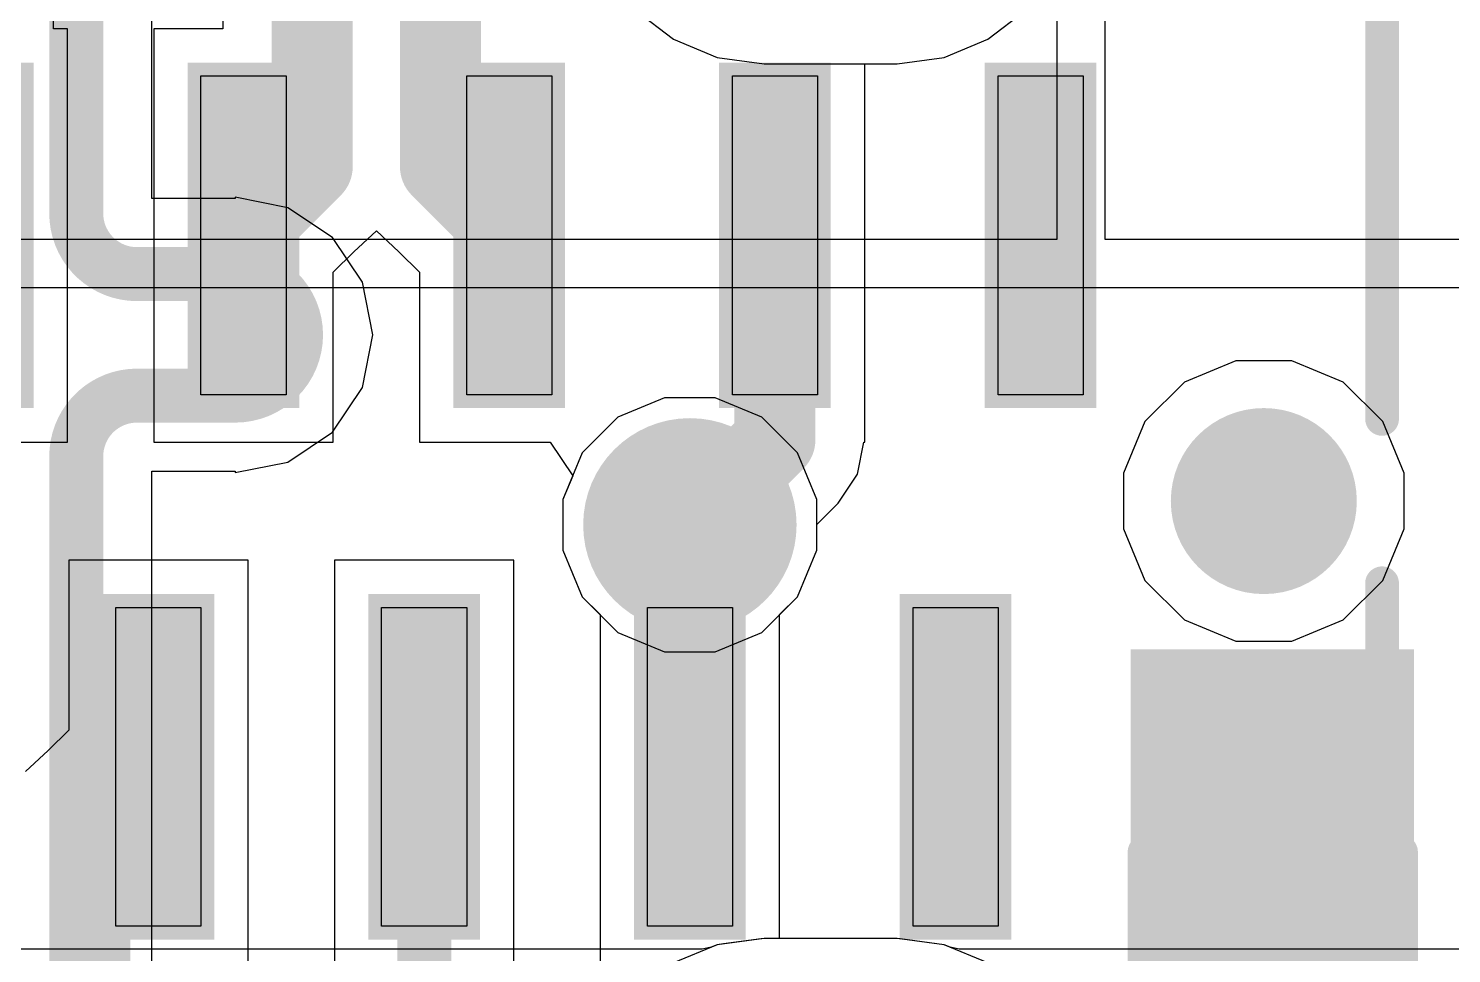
# Model space of a CAD drawing. Header units: inches. Extents: x 90 to 149.8, y 48.7 to 115.2.
# Drawn here: x 101.16 to 106.51, y 53.12 to 56.6 of the extents above; entities that cross this region are included whole.
import ezdxf

# ---------------------------------------------------------------- set-up
doc = ezdxf.new("R2010")
doc.units = ezdxf.units.IN
for name, color, linetype in [('Board_Outline', 56, 'Continuous'), ('Bottom Layer', 5, 'Continuous'), ('Bottom Overlay', 54, 'Continuous'), ('Bottom Paste', 16, 'Continuous'), ('Bottom Solder', 6, 'Continuous'), ('Layer 1', 16, 'Continuous'), ('Layer 2', 76, 'Continuous'), ('Pad Holes', 156, 'Continuous'), ('Top Layer', 1, 'Continuous'), ('Top Overlay', 2, 'Continuous'), ('Top Paste', 8, 'Continuous'), ('Top Solder', 216, 'Continuous'), ('Via Holes', 16, 'Continuous')]:
    doc.layers.add(name, color=color, linetype=linetype)

msp = doc.modelspace()

# ---------------------------------------------------------------- hatches: boundary and pattern name
at = {"layer": 'Bottom Layer'}
h = msp.add_hatch(color=5, dxfattribs=at)
edge = h.paths.add_edge_path()
edge.add_arc((103.648, 54.7332), 0.3, 0, 360)
msp.add_hatch(color=5, dxfattribs=at).paths.add_polyline_path([(105.4918, 53.1416), (105.4918, 53.7416), (106.1918, 53.7416), (106.1918, 53.1416)])
at = {"layer": 'Bottom Overlay'}
for points in [[(105.4846, 53.5025), (105.4846, 54.2645), (105.3068, 54.2645), (105.3068, 53.5025)], [(106.2212, 53.7819), (106.2212, 54.2645), (105.4592, 54.2645), (105.4592, 53.7819)], [(106.3736, 53.5025), (106.3736, 54.2645), (106.1958, 54.2645), (106.1958, 53.5025)]]:
    msp.add_hatch(color=54, dxfattribs=at).paths.add_polyline_path(points)
at = {"layer": 'Bottom Paste'}
msp.add_hatch(color=16, dxfattribs=at).paths.add_polyline_path([(105.4918, 53.1416), (105.4918, 53.7416), (106.1918, 53.7416), (106.1918, 53.1416)])
at = {"layer": 'Bottom Solder'}
h = msp.add_hatch(color=6, dxfattribs=at)
edge = h.paths.add_edge_path()
edge.add_arc((103.648, 54.7332), 0.4016, 0, 360)
h = msp.add_hatch(color=6, dxfattribs=at)
edge = h.paths.add_edge_path()
edge.add_arc((105.808, 54.8227), 0.1016, 0, 360)
msp.add_hatch(color=6, dxfattribs=at).paths.add_polyline_path([(105.3902, 53.04), (105.3902, 53.8432), (106.2934, 53.8432), (106.2934, 53.04)])
at = {"layer": 'Layer 1'}
h = msp.add_hatch(color=16, dxfattribs=at)
edge = h.paths.add_edge_path()
edge.add_arc((103.648, 54.7332), 0.3, 0, 360)
at = {"layer": 'Layer 2'}
h = msp.add_hatch(color=76, dxfattribs=at)
edge = h.paths.add_edge_path()
edge.add_arc((103.648, 54.7332), 0.3, 0, 360)
at = {"layer": 'Pad Holes'}
h = msp.add_hatch(color=7, dxfattribs=at)
edge = h.paths.add_edge_path()
edge.add_arc((105.808, 54.8227), 0.35, 0, 360)
at = {"layer": 'Top Layer'}
for points in [[(101.808, 55.2226), (101.808, 56.4226), (102.128, 56.4226), (102.128, 55.2226)], [(102.808, 55.2226), (102.808, 56.4226), (103.128, 56.4226), (103.128, 55.2226)], [(103.808, 55.2226), (103.808, 56.4226), (104.128, 56.4226), (104.128, 55.2226)], [(104.808, 55.2226), (104.808, 56.4226), (105.128, 56.4226), (105.128, 55.2226)], [(101.488, 53.2226), (101.488, 54.4226), (101.808, 54.4226), (101.808, 53.2226)], [(102.488, 53.2226), (102.488, 54.4226), (102.808, 54.4226), (102.808, 53.2226)], [(103.488, 53.2226), (103.488, 54.4226), (103.808, 54.4226), (103.808, 53.2226)], [(104.488, 53.2226), (104.488, 54.4226), (104.808, 54.4226), (104.808, 53.2226)]]:
    msp.add_hatch(color=1, dxfattribs=at).paths.add_polyline_path(points)
h = msp.add_hatch(color=1, dxfattribs=at)
edge = h.paths.add_edge_path()
edge.add_arc((103.648, 54.7332), 0.3, 0, 360)
at = {"layer": 'Top Solder'}
for points in [[(100.758, 55.1726), (100.758, 56.4726), (101.178, 56.4726), (101.178, 55.1726)], [(101.758, 55.1726), (101.758, 56.4726), (102.178, 56.4726), (102.178, 55.1726)], [(102.758, 55.1726), (102.758, 56.4726), (103.178, 56.4726), (103.178, 55.1726)], [(103.758, 55.1726), (103.758, 56.4726), (104.178, 56.4726), (104.178, 55.1726)], [(104.758, 55.1726), (104.758, 56.4726), (105.178, 56.4726), (105.178, 55.1726)], [(101.438, 53.1726), (101.438, 54.4726), (101.858, 54.4726), (101.858, 53.1726)], [(102.438, 53.1726), (102.438, 54.4726), (102.858, 54.4726), (102.858, 53.1726)], [(103.438, 53.1726), (103.438, 54.4726), (103.858, 54.4726), (103.858, 53.1726)], [(104.438, 53.1726), (104.438, 54.4726), (104.858, 54.4726), (104.858, 53.1726)]]:
    msp.add_hatch(color=216, dxfattribs=at).paths.add_polyline_path(points)
h = msp.add_hatch(color=216, dxfattribs=at)
edge = h.paths.add_edge_path()
edge.add_arc((103.648, 54.7332), 0.4016, 0, 360)
h = msp.add_hatch(color=216, dxfattribs=at)
edge = h.paths.add_edge_path()
edge.add_arc((105.808, 54.8227), 0.1016, 0, 360)
at = {"layer": 'Via Holes'}
h = msp.add_hatch(color=7, dxfattribs=at)
edge = h.paths.add_edge_path()
edge.add_arc((103.648, 54.7332), 0.15, 0, 360)

# ---------------------------------------------------------------- linework, layer by layer
at = {"layer": 'Board_Outline'}
for points in [[(105.9581, 54.8227, 0.3, 0.3, 1), (105.6579, 54.8227, 0.3, 0.3, 1)], [(105.5829, 54.8227, 0.15, 0.15, 1), (105.7329, 54.8227, 0.15, 0.15, 1)], [(105.8831, 54.8227, 0.15, 0.15, 1), (106.0331, 54.8227, 0.15, 0.15, 1)]]:
    msp.add_lwpolyline(points, format="xyseb", close=True, dxfattribs=at)
at = {"layer": 'Bottom Layer'}
for p, q in [((105.029, 57.7342), (105.029, 55.8073)), ((105.2103, 55.8073), (105.2103, 57.7342)), ((105.029, 55.8073), (97.4344, 55.8073)), ((106.9051, 55.8073), (105.2103, 55.8073)), ((97.4523, 55.626), (107.0864, 55.626)), ((105.703, 55.3505), (105.509, 55.2702)), ((105.913, 55.3505), (105.703, 55.3505)), ((106.1069, 55.2702), (105.913, 55.3505)), ((105.509, 55.2702), (105.3605, 55.1217)), ((106.2554, 55.1217), (106.1069, 55.2702)), ((105.3605, 55.1217), (105.2802, 54.9277)), ((106.3358, 54.9277), (106.2554, 55.1217)), ((105.2802, 54.9277), (105.2802, 54.7177)), ((106.3358, 54.7177), (106.3358, 54.9277)), ((105.2802, 54.7177), (105.3605, 54.5237)), ((106.2554, 54.5237), (106.3358, 54.7177)), ((105.3605, 54.5237), (105.509, 54.3753)), ((106.1069, 54.3753), (106.2554, 54.5237)), ((105.509, 54.3753), (105.703, 54.2949)), ((105.913, 54.2949), (106.1069, 54.3753)), ((105.703, 54.2949), (105.913, 54.2949)), ((103.6942, 53.1368), (99.9218, 53.1368)), ((103.7285, 53.1436), (103.6942, 53.1368)), ((103.7511, 53.153), (103.7285, 53.1436)), ((103.7747, 53.1561), (103.7511, 53.153)), ((103.9162, 53.1747), (103.7747, 53.1561)), ((103.7747, 53.1561), (103.7747, 53.1561)), ((103.928, 53.1763), (103.9162, 53.1747)), ((103.9162, 53.1747), (103.9162, 53.1747)), ((104.428, 53.1763), (103.928, 53.1763)), ((104.4398, 53.1747), (104.428, 53.1763)), ((104.6049, 53.153), (104.4398, 53.1747)), ((104.4398, 53.1747), (104.4398, 53.1747)), ((104.627, 53.1438), (104.6049, 53.153)), ((104.6275, 53.1436), (104.627, 53.1438)), ((104.627, 53.1438), (104.627, 53.1438)), ((104.6618, 53.1368), (104.6275, 53.1436)), ((108.585, 53.1368), (104.6618, 53.1368))]:
    msp.add_line(p, q, dxfattribs=at)
at = {"layer": 'Bottom Overlay'}
for points in [[(105.3592, 52.232, 0.127, 0.127, 0), (105.3592, 53.502, 0.127, 0.127, 0)], [(106.3244, 52.232, 0.127, 0.127, 0), (106.3244, 53.502, 0.127, 0.127, 0)]]:
    msp.add_lwpolyline(points, format="xyseb", dxfattribs=at)
for points in [[(105.3274, 53.502, 0.0635, 0.0635, 1), (105.391, 53.502, 0.0635, 0.0635, 1)], [(106.2926, 53.502, 0.0635, 0.0635, 1), (106.3561, 53.502, 0.0635, 0.0635, 1)]]:
    msp.add_lwpolyline(points, format="xyseb", close=True, dxfattribs=at)
at = {"layer": 'Layer 1'}
for p, q in [((101.6234, 55.9617), (101.6234, 56.8341)), ((103.4446, 56.6692), (103.5862, 56.5605)), ((104.7698, 56.5605), (104.9114, 56.6692)), ((103.5862, 56.5605), (103.7511, 56.4922)), ((104.6049, 56.4922), (104.7698, 56.5605)), ((103.7511, 56.4922), (103.928, 56.4689)), ((103.928, 56.4689), (104.428, 56.4689)), ((104.428, 56.4689), (104.6049, 56.4922)), ((101.9372, 55.9617), (101.6234, 55.9617)), ((102.1354, 55.9267), (101.9372, 55.9662)), ((101.9372, 55.9662), (101.9372, 55.9617)), ((102.3035, 55.8144), (102.1354, 55.9267)), ((102.4158, 55.6464), (102.3035, 55.8144)), ((102.4552, 55.4482), (102.4158, 55.6464)), ((102.4158, 55.25), (102.4552, 55.4482)), ((105.703, 55.3505), (105.509, 55.2702)), ((105.913, 55.3505), (105.703, 55.3505)), ((106.1069, 55.2702), (105.913, 55.3505)), ((102.3035, 55.082), (102.4158, 55.25)), ((105.509, 55.2702), (105.3605, 55.1217)), ((106.2554, 55.1217), (106.1069, 55.2702)), ((103.553, 55.211), (103.3773, 55.1382)), ((103.743, 55.211), (103.553, 55.211)), ((103.9187, 55.1382), (103.743, 55.211)), ((103.3773, 55.1382), (103.2429, 55.0038)), ((104.0531, 55.0038), (103.9187, 55.1382)), ((105.3605, 55.1217), (105.2802, 54.9277)), ((106.3358, 54.9277), (106.2554, 55.1217)), ((102.1354, 54.9697), (102.3035, 55.082)), ((101.9372, 54.9302), (102.1354, 54.9697)), ((103.2429, 55.0038), (103.1702, 54.8282)), ((104.1258, 54.8282), (104.0531, 55.0038)), ((101.6234, 54.4322), (101.6234, 54.9347)), ((101.6234, 54.9347), (101.9372, 54.9347)), ((101.9372, 54.9347), (101.9372, 54.9302)), ((105.2802, 54.9277), (105.2802, 54.7177)), ((106.3358, 54.7177), (106.3358, 54.9277)), ((103.1702, 54.8282), (103.1702, 54.6382)), ((104.1258, 54.6382), (104.1258, 54.8282)), ((105.2802, 54.7177), (105.3605, 54.5237)), ((106.2554, 54.5237), (106.3358, 54.7177)), ((103.1702, 54.6382), (103.2429, 54.4625)), ((104.0531, 54.4625), (104.1258, 54.6382)), ((105.3605, 54.5237), (105.509, 54.3753)), ((106.1069, 54.3753), (106.2554, 54.5237)), ((101.6234, 51.608), (101.6234, 54.4322)), ((103.2429, 54.4625), (103.3773, 54.3281)), ((103.9187, 54.3281), (104.0531, 54.4625)), ((105.509, 54.3753), (105.703, 54.2949)), ((105.913, 54.2949), (106.1069, 54.3753)), ((103.3773, 54.3281), (103.553, 54.2554)), ((103.743, 54.2554), (103.9187, 54.3281)), ((103.553, 54.2554), (103.743, 54.2554)), ((105.703, 54.2949), (105.913, 54.2949)), ((103.7511, 53.153), (103.5862, 53.0847)), ((103.928, 53.1763), (103.7511, 53.153)), ((104.428, 53.1763), (103.928, 53.1763)), ((104.6049, 53.153), (104.428, 53.1763)), ((104.7698, 53.0847), (104.6049, 53.153))]:
    msp.add_line(p, q, dxfattribs=at)
for points in [[(101.3385, 55.9054, 0.2032, 0.2032, 0), (101.3385, 56.8341, 0.2032, 0.2032, 0)], [(101.5671, 55.6768, 0.2032, 0.2032, -0.414214), (101.3385, 55.9054, 0.2032, 0.2032, 0)], [(101.5671, 55.6768, 0.2032, 0.2032, 0), (101.9372, 55.6768, 0.2032, 0.2032, 0)], [(101.9372, 55.6768, 0.2032, 0.2032, -1), (101.9372, 55.2196, 0.2032, 0.2032, 0)], [(101.3385, 54.991, 0.2032, 0.2032, -0.414214), (101.5671, 55.2196, 0.2032, 0.2032, 0)], [(101.5671, 55.2196, 0.2032, 0.2032, 0), (101.9372, 55.2196, 0.2032, 0.2032, 0)], [(101.3385, 54.4322, 0.2032, 0.2032, 0), (101.3385, 54.991, 0.2032, 0.2032, 0)], [(101.3385, 51.3286, 0.2032, 0.2032, 0), (101.3385, 54.4322, 0.2032, 0.2032, 0)]]:
    msp.add_lwpolyline(points, format="xyseb", dxfattribs=at)
for points in [[(101.2877, 55.9054, 0.1016, 0.1016, 1), (101.3893, 55.9054, 0.1016, 0.1016, 1)], [(101.2877, 55.9054, 0.1016, 0.1016, 1), (101.3893, 55.9054, 0.1016, 0.1016, 1)], [(101.5163, 55.6768, 0.1016, 0.1016, 1), (101.6179, 55.6768, 0.1016, 0.1016, 1)], [(101.5163, 55.6768, 0.1016, 0.1016, 1), (101.6179, 55.6768, 0.1016, 0.1016, 1)], [(101.8864, 55.6768, 0.1016, 0.1016, 1), (101.988, 55.6768, 0.1016, 0.1016, 1)], [(101.8864, 55.6768, 0.1016, 0.1016, 1), (101.988, 55.6768, 0.1016, 0.1016, 1)], [(101.5163, 55.2196, 0.1016, 0.1016, 1), (101.6179, 55.2196, 0.1016, 0.1016, 1)], [(101.5163, 55.2196, 0.1016, 0.1016, 1), (101.6179, 55.2196, 0.1016, 0.1016, 1)], [(101.8864, 55.2196, 0.1016, 0.1016, 1), (101.988, 55.2196, 0.1016, 0.1016, 1)], [(101.8864, 55.2196, 0.1016, 0.1016, 1), (101.988, 55.2196, 0.1016, 0.1016, 1)], [(101.2877, 54.991, 0.1016, 0.1016, 1), (101.3893, 54.991, 0.1016, 0.1016, 1)], [(101.2877, 54.991, 0.1016, 0.1016, 1), (101.3893, 54.991, 0.1016, 0.1016, 1)], [(101.2877, 54.4322, 0.1016, 0.1016, 1), (101.3893, 54.4322, 0.1016, 0.1016, 1)], [(101.2877, 54.4322, 0.1016, 0.1016, 1), (101.3893, 54.4322, 0.1016, 0.1016, 1)]]:
    msp.add_lwpolyline(points, format="xyseb", close=True, dxfattribs=at)
at = {"layer": 'Layer 2'}
for p, q in [((103.4446, 56.6692), (103.5862, 56.5605)), ((104.7698, 56.5605), (104.9114, 56.6692)), ((103.5862, 56.5605), (103.7511, 56.4922)), ((104.6049, 56.4922), (104.7698, 56.5605)), ((103.7511, 56.4922), (103.928, 56.4689)), ((103.928, 56.4689), (104.428, 56.4689)), ((104.428, 56.4689), (104.6049, 56.4922)), ((105.703, 55.3505), (105.509, 55.2702)), ((105.913, 55.3505), (105.703, 55.3505)), ((106.1069, 55.2702), (105.913, 55.3505)), ((105.509, 55.2702), (105.3605, 55.1217)), ((106.2554, 55.1217), (106.1069, 55.2702)), ((103.553, 55.211), (103.3773, 55.1382)), ((103.743, 55.211), (103.553, 55.211)), ((103.9187, 55.1382), (103.743, 55.211)), ((103.3773, 55.1382), (103.2429, 55.0038)), ((104.0531, 55.0038), (103.9187, 55.1382)), ((105.3605, 55.1217), (105.2802, 54.9277)), ((106.3358, 54.9277), (106.2554, 55.1217)), ((103.2429, 55.0038), (103.1702, 54.8282)), ((104.1258, 54.8282), (104.0531, 55.0038)), ((105.2802, 54.9277), (105.2802, 54.7177)), ((106.3358, 54.7177), (106.3358, 54.9277)), ((103.1702, 54.8282), (103.1702, 54.6382)), ((104.1258, 54.6382), (104.1258, 54.8282)), ((105.2802, 54.7177), (105.3605, 54.5237)), ((106.2554, 54.5237), (106.3358, 54.7177)), ((103.1702, 54.6382), (103.2429, 54.4625)), ((104.0531, 54.4625), (104.1258, 54.6382)), ((105.3605, 54.5237), (105.509, 54.3753)), ((106.1069, 54.3753), (106.2554, 54.5237)), ((103.2429, 54.4625), (103.3773, 54.3281)), ((103.9187, 54.3281), (104.0531, 54.4625)), ((105.509, 54.3753), (105.703, 54.2949)), ((105.913, 54.2949), (106.1069, 54.3753)), ((103.3773, 54.3281), (103.553, 54.2554)), ((103.743, 54.2554), (103.9187, 54.3281)), ((103.553, 54.2554), (103.743, 54.2554)), ((105.703, 54.2949), (105.913, 54.2949)), ((103.7511, 53.153), (103.5862, 53.0847)), ((103.928, 53.1763), (103.7511, 53.153)), ((104.428, 53.1763), (103.928, 53.1763)), ((104.6049, 53.153), (104.428, 53.1763)), ((104.7698, 53.0847), (104.6049, 53.153))]:
    msp.add_line(p, q, dxfattribs=at)
at = {"layer": 'Top Layer'}
for p, q in [((101.89, 57.2699), (101.89, 56.6004)), ((101.2529, 56.6004), (101.2529, 57.1978)), ((104.7698, 56.5605), (104.9114, 56.6692)), ((101.3058, 56.6004), (101.2529, 56.6004)), ((101.3058, 55.0448), (101.3058, 56.6004)), ((101.89, 56.6004), (101.6302, 56.6004)), ((101.6302, 56.6004), (101.6302, 55.0448)), ((104.6049, 56.4922), (104.7698, 56.5605)), ((104.3058, 55.0448), (104.3058, 56.4689)), ((104.3058, 56.4689), (104.428, 56.4689)), ((104.428, 56.4689), (104.6049, 56.4922)), ((102.3828, 55.7612), (102.468, 55.8402)), ((102.468, 55.8402), (102.5532, 55.7612)), ((102.3058, 55.6843), (102.3828, 55.7612)), ((102.5532, 55.7612), (102.6302, 55.6843)), ((102.3058, 55.0448), (102.3058, 55.6843)), ((102.6302, 55.6843), (102.6302, 55.0448)), ((105.703, 55.3505), (105.509, 55.2702)), ((105.913, 55.3505), (105.703, 55.3505)), ((106.1069, 55.2702), (105.913, 55.3505)), ((105.509, 55.2702), (105.3605, 55.1217)), ((106.2554, 55.1217), (106.1069, 55.2702)), ((105.3605, 55.1217), (105.2802, 54.9277)), ((106.3358, 54.9277), (106.2554, 55.1217)), ((100.6302, 55.0448), (101.3058, 55.0448)), ((101.6302, 55.0448), (102.3058, 55.0448)), ((102.6302, 55.0448), (103.1224, 55.0448)), ((103.1224, 55.0448), (103.2073, 54.9178)), ((104.279, 54.9243), (104.303, 55.0448)), ((104.303, 55.0448), (104.3058, 55.0448)), ((103.2073, 54.9178), (103.1702, 54.8282)), ((104.2061, 54.8151), (104.279, 54.9243)), ((105.2802, 54.9277), (105.2802, 54.7177)), ((106.3358, 54.7177), (106.3358, 54.9277)), ((103.1702, 54.8282), (103.1702, 54.6382)), ((104.1258, 54.7349), (104.2061, 54.8151)), ((104.1258, 54.6382), (104.1258, 54.7349)), ((105.2802, 54.7177), (105.3605, 54.5237)), ((106.2554, 54.5237), (106.3358, 54.7177)), ((103.1702, 54.6382), (103.2429, 54.4625)), ((104.0531, 54.4625), (104.1258, 54.6382)), ((101.9858, 54.6004), (101.3102, 54.6004)), ((101.3102, 54.6004), (101.3102, 53.9609)), ((101.9858, 53.0448), (101.9858, 54.6004)), ((102.9858, 54.6004), (102.3102, 54.6004)), ((102.3102, 54.6004), (102.3102, 53.0448)), ((102.9858, 53.0448), (102.9858, 54.6004)), ((105.3605, 54.5237), (105.509, 54.3753)), ((106.1069, 54.3753), (106.2554, 54.5237)), ((103.2429, 54.4625), (103.3102, 54.3953)), ((103.9858, 54.3953), (104.0531, 54.4625)), ((103.3102, 54.3953), (103.3102, 53.0448)), ((103.9858, 53.1763), (103.9858, 54.3953)), ((105.509, 54.3753), (105.703, 54.2949)), ((105.913, 54.2949), (106.1069, 54.3753)), ((105.703, 54.2949), (105.913, 54.2949)), ((101.3102, 53.9609), (101.2332, 53.884)), ((101.2332, 53.884), (101.148, 53.805)), ((104.428, 53.1763), (103.9858, 53.1763)), ((104.6049, 53.153), (104.428, 53.1763)), ((104.7698, 53.0847), (104.6049, 53.153))]:
    msp.add_line(p, q, dxfattribs=at)
for points in [[(102.2267, 56.0813, 0.3048, 0.3048, 0), (102.2267, 57.5612, 0.3048, 0.3048, 0)], [(102.7093, 56.0813, 0.3048, 0.3048, 0), (102.7093, 57.5612, 0.3048, 0.3048, 0)], [(101.968, 55.8226, 0.3048, 0.3048, 0), (102.2267, 56.0813, 0.3048, 0.3048, 0)], [(102.7093, 56.0813, 0.3048, 0.3048, 0), (102.968, 55.8226, 0.3048, 0.3048, 0)], [(103.968, 55.0532, 0.3048, 0.3048, 0), (103.968, 55.8226, 0.3048, 0.3048, 0)], [(103.648, 54.7332, 0.3048, 0.3048, 0), (103.968, 55.0532, 0.3048, 0.3048, 0)], [(103.648, 53.8226, 0.3048, 0.3048, 0), (103.648, 54.7332, 0.3048, 0.3048, 0)], [(101.3893, 53.5639, 0.3048, 0.3048, 0), (101.648, 53.8226, 0.3048, 0.3048, 0)], [(102.648, 51.7525, 0.2032, 0.2032, 0), (102.648, 53.8226, 0.2032, 0.2032, 0)], [(101.3893, 51.2778, 0.3048, 0.3048, 0), (101.3893, 53.5639, 0.3048, 0.3048, 0)]]:
    msp.add_lwpolyline(points, format="xyseb", dxfattribs=at)
for points in [[(102.1505, 56.0813, 0.1524, 0.1524, 1), (102.3029, 56.0813, 0.1524, 0.1524, 1)], [(102.1505, 56.0813, 0.1524, 0.1524, 1), (102.3029, 56.0813, 0.1524, 0.1524, 1)], [(102.6331, 56.0813, 0.1524, 0.1524, 1), (102.7855, 56.0813, 0.1524, 0.1524, 1)], [(102.6331, 56.0813, 0.1524, 0.1524, 1), (102.7855, 56.0813, 0.1524, 0.1524, 1)], [(101.8918, 55.8226, 0.1524, 0.1524, 1), (102.0442, 55.8226, 0.1524, 0.1524, 1)], [(102.8918, 55.8226, 0.1524, 0.1524, 1), (103.0442, 55.8226, 0.1524, 0.1524, 1)], [(103.8918, 55.8226, 0.1524, 0.1524, 1), (104.0442, 55.8226, 0.1524, 0.1524, 1)], [(103.8918, 55.0532, 0.1524, 0.1524, 1), (104.0442, 55.0532, 0.1524, 0.1524, 1)], [(103.8918, 55.0532, 0.1524, 0.1524, 1), (104.0442, 55.0532, 0.1524, 0.1524, 1)], [(103.5718, 54.7332, 0.1524, 0.1524, 1), (103.7242, 54.7332, 0.1524, 0.1524, 1)], [(103.5718, 54.7332, 0.1524, 0.1524, 1), (103.7242, 54.7332, 0.1524, 0.1524, 1)], [(101.5718, 53.8226, 0.1524, 0.1524, 1), (101.7242, 53.8226, 0.1524, 0.1524, 1)], [(103.5718, 53.8226, 0.1524, 0.1524, 1), (103.7242, 53.8226, 0.1524, 0.1524, 1)], [(102.5972, 53.8226, 0.1016, 0.1016, 1), (102.6988, 53.8226, 0.1016, 0.1016, 1)], [(101.3131, 53.5639, 0.1524, 0.1524, 1), (101.4655, 53.5639, 0.1524, 0.1524, 1)], [(101.3131, 53.5639, 0.1524, 0.1524, 1), (101.4655, 53.5639, 0.1524, 0.1524, 1)]]:
    msp.add_lwpolyline(points, format="xyseb", close=True, dxfattribs=at)
at = {"layer": 'Top Overlay'}
for points in [[(106.253, 55.1319, 0.127, 0.127, 0), (106.253, 57.2356, 0.127, 0.127, 0)], [(106.253, 52.4096, 0.127, 0.127, 0), (106.253, 54.5133, 0.127, 0.127, 0)]]:
    msp.add_lwpolyline(points, format="xyseb", dxfattribs=at)
for points in [[(106.2213, 55.1319, 0.0635, 0.0635, 1), (106.2848, 55.1319, 0.0635, 0.0635, 1)], [(106.2213, 54.5133, 0.0635, 0.0635, 1), (106.2848, 54.5133, 0.0635, 0.0635, 1)]]:
    msp.add_lwpolyline(points, format="xyseb", close=True, dxfattribs=at)
at = {"layer": 'Top Paste'}
for p, q in [((101.808, 55.2226), (101.808, 56.4226)), ((101.808, 56.4226), (102.128, 56.4226)), ((102.128, 56.4226), (102.128, 55.2226)), ((102.808, 55.2226), (102.808, 56.4226)), ((102.808, 56.4226), (103.128, 56.4226)), ((103.128, 56.4226), (103.128, 55.2226)), ((103.808, 55.2226), (103.808, 56.4226)), ((103.808, 56.4226), (104.128, 56.4226)), ((104.128, 56.4226), (104.128, 55.2226)), ((104.808, 55.2226), (104.808, 56.4226)), ((104.808, 56.4226), (105.128, 56.4226)), ((105.128, 56.4226), (105.128, 55.2226)), ((102.128, 55.2226), (101.808, 55.2226)), ((103.128, 55.2226), (102.808, 55.2226)), ((104.128, 55.2226), (103.808, 55.2226)), ((105.128, 55.2226), (104.808, 55.2226)), ((101.488, 53.2226), (101.488, 54.4226)), ((101.488, 54.4226), (101.808, 54.4226)), ((101.808, 54.4226), (101.808, 53.2226)), ((102.488, 53.2226), (102.488, 54.4226)), ((102.488, 54.4226), (102.808, 54.4226)), ((102.808, 54.4226), (102.808, 53.2226)), ((103.488, 53.2226), (103.488, 54.4226)), ((103.488, 54.4226), (103.808, 54.4226)), ((103.808, 54.4226), (103.808, 53.2226)), ((104.488, 53.2226), (104.488, 54.4226)), ((104.488, 54.4226), (104.808, 54.4226)), ((104.808, 54.4226), (104.808, 53.2226)), ((101.808, 53.2226), (101.488, 53.2226)), ((102.808, 53.2226), (102.488, 53.2226)), ((103.808, 53.2226), (103.488, 53.2226)), ((104.808, 53.2226), (104.488, 53.2226))]:
    msp.add_line(p, q, dxfattribs=at)

doc.saveas('drawing.dxf')
